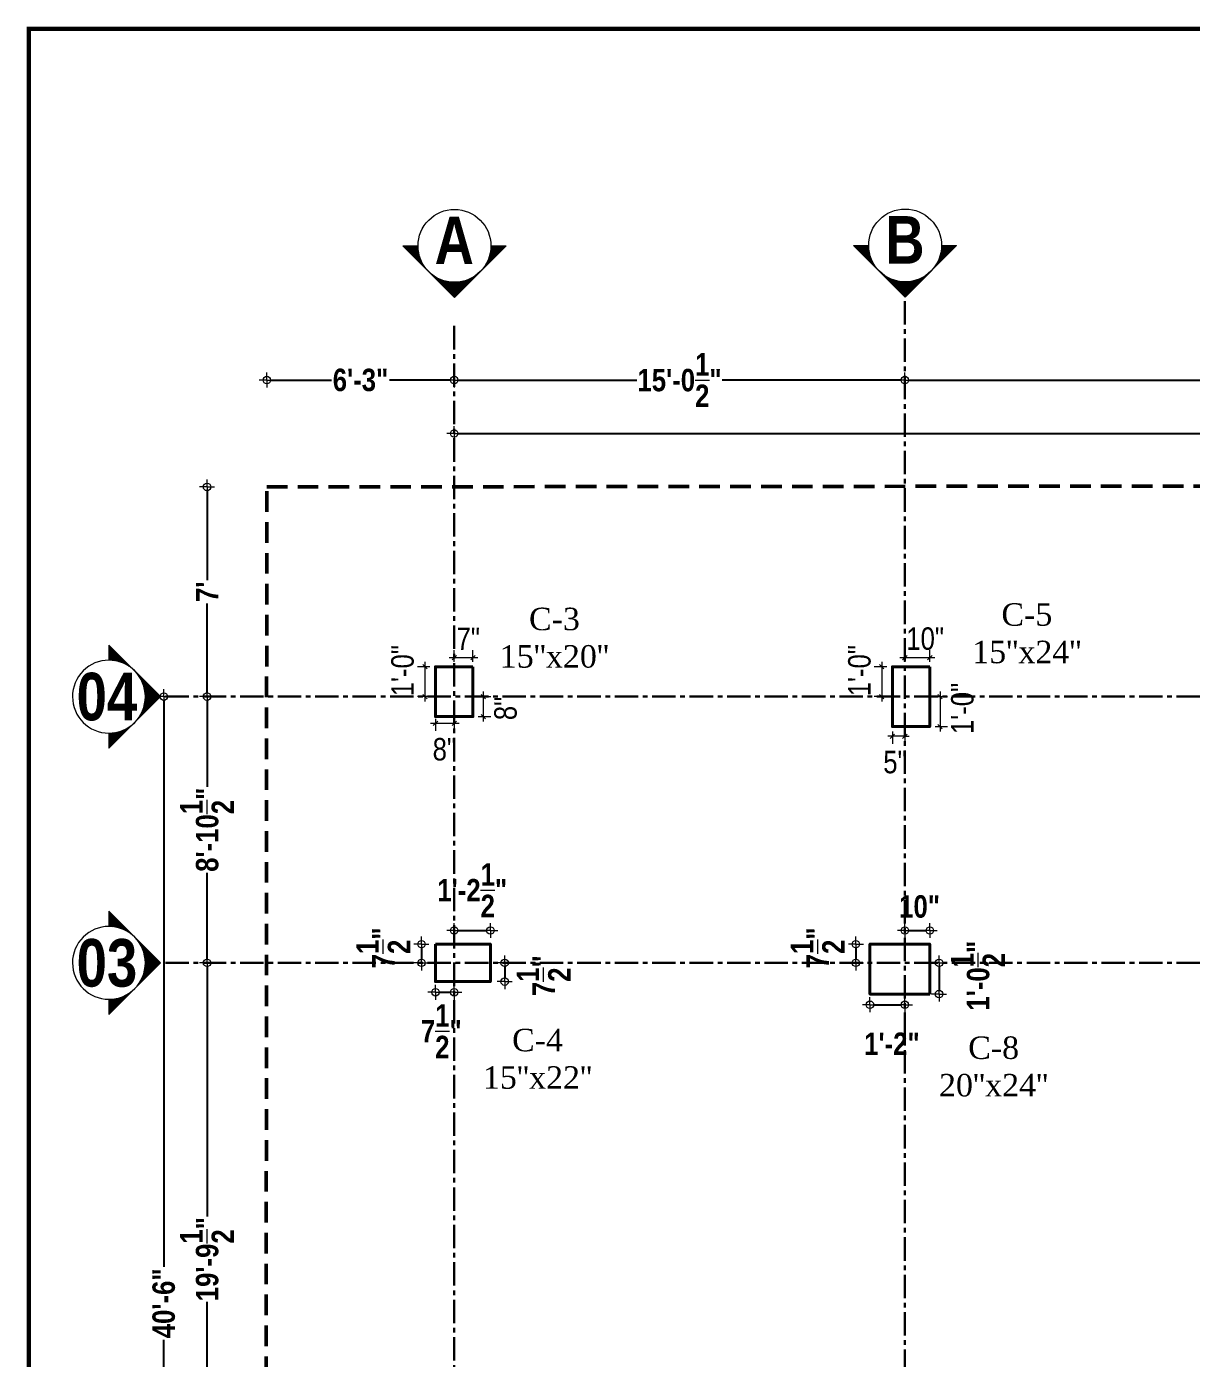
# Model space of a CAD drawing. Header units: inches. Extents: x 64086 to 138972, y -13497 to 16809.
# Drawn here: x 100601 to 101067, y -12948 to -12414 of the extents above; entities that cross this region are included whole.
import ezdxf

# ---------------------------------------------------------------- set-up
doc = ezdxf.new("R2010")
doc.units = ezdxf.units.IN
doc.header["$LTSCALE"] = 0.5
doc.header["$MEASUREMENT"] = 0
doc.header["$PDMODE"] = 2
for name, pattern in [('CENTER', [2, 1.25, -0.25, 0.25, -0.25]), ('CENTER2', [1.125, 0.75, -0.125, 0.125, -0.125]), ('DASHED', [0.75, 0.5, -0.25])]:
    doc.linetypes.add(name, pattern=pattern)
doc.layers.get('0').update_dxf_attribs({"lineweight": 13})
for name, color, linetype, lineweight in [('Boundary', 6, 'DASHED', 50), ('BOX', 253, 'Continuous', 15), ('C.L.', 17, 'CENTER', 13), ('Column', 1, 'Continuous', 40), ('DIM', 5, 'Continuous', 13), ('G_Dim', 63, 'Continuous', 5), ('Grid', 32, 'CENTER2', 5), ('TEXT-1', 7, 'Continuous', 13), ('TEXT-IN', 7, 'Continuous', 15), ('TXT', 7, 'Continuous', 0)]:
    doc.layers.add(name, color=color, linetype=linetype, lineweight=lineweight)
doc.styles.add('1', font='ARIALN.TTF')
doc.styles.get("Standard").update_dxf_attribs({"font": 'ARIALNB.TTF'})
doc.styles.add('WMF-Times New Roman1', font='times.ttf')
doc.dimstyles.new('Column Dim', dxfattribs={"dimtxt": 9, "dimasz": 1.5, "dimexe": 13.25, "dimexo": 11, "dimgap": 1, "dimtad": 0, "dimdec": 1, "dimzin": 0, "dimdsep": 46, "dimlunit": 4, "dimtxsty": 'Standard', "dimblk": 'DIM', "dimcen": 0, "dimse1": 1, "dimse2": 1, "dimclrd": 5, "dimclre": 5, "dimclrt": 7, "dimadec": 0, "dimazin": 0, "dimtfac": 1, "dimtdec": 1, "dimtofl": 0, "dimtmove": 2, "dimatfit": 3, "dimldrblk": 'DIM', "dimfxl": 1, "dimtolj": 1, "dimtzin": 0, "dimarcsym": 0})
doc.dimstyles.new('DIM-1-2', dxfattribs={"dimtxt": 8, "dimasz": 1.75, "dimexe": 3, "dimexo": 2, "dimgap": 3, "dimtad": 0, "dimdec": 0, "dimzin": 3, "dimdsep": 46, "dimlunit": 4, "dimtxsty": '1', "dimblk": 'OBLIQUE', "dimcen": 1, "dimdle": 2, "dimclrd": 256, "dimclre": 256, "dimclrt": 256, "dimadec": 0, "dimazin": 0, "dimtfac": 0.75, "dimtdec": 0, "dimtmove": 1, "dimatfit": 3, "dimldrblk": 'OBLIQUE', "dimfxl": 1, "dimtolj": 1, "dimtzin": 0, "dimlwd": -1, "dimlwe": -1, "dimarcsym": 0})

# ---------------------------------------------------------------- blocks, each defined once
blk = doc.blocks.new('DIM')
at = {"layer": 'DIM'}
for q in [(-2, 0), (0, 2), (0, -2), (2, 0)]:
    blk.add_line((0, 0), q, dxfattribs=at)
blk.add_circle((0, 0), 1, dxfattribs=at)
blk = doc.blocks.new('*D162')
at = {"layer": 'Defpoints', "color": 0, "ltscale": 15, "transparency": 16777216}
for p in [(100772.05, -12555.98), (100696.98, -12598.77), (100772.05, -12598.77)]:
    blk.add_point(p, dxfattribs=at)
at = {"layer": 'DIM', "color": 5, "lineweight": -2, "ltscale": 15, "transparency": 16777216}
for p, q in [((100698.48, -12555.98), (100722.87, -12555.98)), ((100770.55, -12555.98), (100746.16, -12555.98))]:
    blk.add_line(p, q, dxfattribs=at)
at = {"layer": 'DIM', "color": 5, "lineweight": -2, "ltscale": 15, "transparency": 16777216, "xscale": 1.5, "yscale": 1.5, "zscale": 1.5, "rotation": 180}
blk.add_blockref('DIM', (100696.98, -12555.98), dxfattribs=at)
at = {"layer": 'DIM', "color": 5, "lineweight": -2, "ltscale": 15, "transparency": 16777216, "xscale": 1.5, "yscale": 1.5, "zscale": 1.5}
blk.add_blockref('DIM', (100772.05, -12555.98), dxfattribs=at)
at = {"layer": 'DIM', "color": 7, "ltscale": 15, "transparency": 16777216, "insert": (100734.51, -12555.98), "char_height": 9, "attachment_point": 5}
blk.add_mtext('\\A1;6\'-3"', dxfattribs=at)
blk = doc.blocks.new('*D163')
at = {"layer": 'Defpoints', "color": 0, "ltscale": 15, "transparency": 16777216}
for p in [(100952.55, -12555.98), (100952.55, -12598.54), (100772.05, -12598.77)]:
    blk.add_point(p, dxfattribs=at)
at = {"layer": 'DIM', "color": 5, "lineweight": -2, "ltscale": 15, "transparency": 16777216}
for p, q in [((100773.55, -12555.98), (100845.24, -12555.98)), ((100951.05, -12555.98), (100879.35, -12555.98))]:
    blk.add_line(p, q, dxfattribs=at)
at = {"layer": 'DIM', "color": 5, "lineweight": -2, "ltscale": 15, "transparency": 16777216, "xscale": 1.5, "yscale": 1.5, "zscale": 1.5, "rotation": 180}
blk.add_blockref('DIM', (100772.05, -12555.98), dxfattribs=at)
at = {"layer": 'DIM', "color": 5, "lineweight": -2, "ltscale": 15, "transparency": 16777216, "xscale": 1.5, "yscale": 1.5, "zscale": 1.5}
blk.add_blockref('DIM', (100952.55, -12555.98), dxfattribs=at)
at = {"layer": 'DIM', "color": 7, "ltscale": 15, "transparency": 16777216, "insert": (100862.3, -12555.98), "char_height": 9, "attachment_point": 5}
blk.add_mtext('\\A1;15\'-0{\\H1.000000x;\\S1/2;}"', dxfattribs=at)
blk = doc.blocks.new('*D164')
at = {"layer": 'Defpoints', "color": 0, "ltscale": 15, "transparency": 16777216}
for p in [(101225.54, -12555.98), (100952.55, -12598.54), (101225.54, -12598.54)]:
    blk.add_point(p, dxfattribs=at)
at = {"layer": 'DIM', "color": 5, "lineweight": -2, "ltscale": 15, "transparency": 16777216}
for p, q in [((100954.05, -12555.98), (101074.44, -12555.98)), ((101224.04, -12555.98), (101103.64, -12555.98))]:
    blk.add_line(p, q, dxfattribs=at)
at = {"layer": 'DIM', "color": 5, "lineweight": -2, "ltscale": 15, "transparency": 16777216, "xscale": 1.5, "yscale": 1.5, "zscale": 1.5, "rotation": 180}
blk.add_blockref('DIM', (100952.55, -12555.98), dxfattribs=at)
at = {"layer": 'DIM', "color": 5, "lineweight": -2, "ltscale": 15, "transparency": 16777216, "xscale": 1.5, "yscale": 1.5, "zscale": 1.5}
blk.add_blockref('DIM', (101225.54, -12555.98), dxfattribs=at)
at = {"layer": 'DIM', "color": 7, "ltscale": 15, "transparency": 16777216, "insert": (101089.04, -12555.98), "char_height": 9, "attachment_point": 5}
blk.add_mtext('\\A1;22\'-9"', dxfattribs=at)
blk = doc.blocks.new('*D174')
at = {"layer": 'Defpoints', "color": 0, "ltscale": 15, "transparency": 16777216}
for p in [(100673.07, -12789.41), (100764.55, -12789.41), (100764.55, -13026.77)]:
    blk.add_point(p, dxfattribs=at)
at = {"layer": 'DIM', "color": 5, "lineweight": -2, "ltscale": 15, "transparency": 16777216}
for p, q in [((100673.07, -12790.91), (100673.07, -12891.04)), ((100673.07, -13025.27), (100673.07, -12925.14))]:
    blk.add_line(p, q, dxfattribs=at)
at = {"layer": 'DIM', "color": 5, "lineweight": -2, "ltscale": 15, "transparency": 16777216, "xscale": 1.5, "yscale": 1.5, "zscale": 1.5}
for p, rotation in [((100673.07, -12789.41), 90), ((100673.07, -13026.77), 270)]:
    blk.add_blockref('DIM', p, dxfattribs=dict(at, rotation=rotation))
at = {"layer": 'DIM', "color": 7, "ltscale": 15, "transparency": 16777216, "insert": (100673.07, -12908.09), "char_height": 9, "attachment_point": 5, "rotation": 90}
blk.add_mtext('\\A1;19\'-9{\\H1.000000x;\\S1/2;}"', dxfattribs=at)
blk = doc.blocks.new('*D175')
at = {"layer": 'Defpoints', "color": 0, "ltscale": 15, "transparency": 16777216}
for p in [(100673.07, -12682.77), (100764.55, -12682.77), (100764.55, -12789.41)]:
    blk.add_point(p, dxfattribs=at)
at = {"layer": 'DIM', "color": 5, "lineweight": -2, "ltscale": 15, "transparency": 16777216}
for p, q in [((100673.07, -12684.27), (100673.07, -12718.84)), ((100673.07, -12787.91), (100673.07, -12753.34))]:
    blk.add_line(p, q, dxfattribs=at)
at = {"layer": 'DIM', "color": 5, "lineweight": -2, "ltscale": 15, "transparency": 16777216, "xscale": 1.5, "yscale": 1.5, "zscale": 1.5}
for p, rotation in [((100673.07, -12682.77), 90), ((100673.07, -12789.41), 270)]:
    blk.add_blockref('DIM', p, dxfattribs=dict(at, rotation=rotation))
at = {"layer": 'DIM', "color": 7, "ltscale": 15, "transparency": 16777216, "insert": (100673.07, -12736.09), "char_height": 9, "attachment_point": 5, "rotation": 90}
blk.add_mtext('\\A1;8\'-10{\\H1.000000x;\\S1/2;}"', dxfattribs=at)
blk = doc.blocks.new('*D176')
at = {"layer": 'Defpoints', "color": 0, "ltscale": 15, "transparency": 16777216}
for p in [(100673.07, -12598.77), (100696.98, -12598.77), (100764.55, -12682.77)]:
    blk.add_point(p, dxfattribs=at)
at = {"layer": 'DIM', "color": 5, "lineweight": -2, "ltscale": 15, "transparency": 16777216}
for p, q in [((100673.07, -12600.27), (100673.07, -12636.12)), ((100673.07, -12681.27), (100673.07, -12645.42))]:
    blk.add_line(p, q, dxfattribs=at)
at = {"layer": 'DIM', "color": 5, "lineweight": -2, "ltscale": 15, "transparency": 16777216, "xscale": 1.5, "yscale": 1.5, "zscale": 1.5}
for p, rotation in [((100673.07, -12598.77), 90), ((100673.07, -12682.77), 270)]:
    blk.add_blockref('DIM', p, dxfattribs=dict(at, rotation=rotation))
at = {"layer": 'DIM', "color": 7, "ltscale": 15, "transparency": 16777216, "insert": (100673.07, -12640.77), "char_height": 9, "attachment_point": 5, "rotation": 90}
blk.add_mtext("\\A1;7'", dxfattribs=at)
blk = doc.blocks.new('*D197')
at = {"layer": 'Defpoints', "color": 0, "ltscale": 15, "transparency": 16777216}
for p in [(100764.55, -12682.77), (100655.73, -13168.77), (100764.55, -13168.77)]:
    blk.add_point(p, dxfattribs=at)
at = {"layer": 'DIM', "color": 5, "lineweight": -2, "ltscale": 15, "transparency": 16777216}
for p, q in [((100655.73, -12684.27), (100655.73, -12911.14)), ((100655.73, -13167.27), (100655.73, -12940.41))]:
    blk.add_line(p, q, dxfattribs=at)
at = {"layer": 'DIM', "color": 5, "lineweight": -2, "ltscale": 15, "transparency": 16777216, "xscale": 1.5, "yscale": 1.5, "zscale": 1.5}
for p, rotation in [((100655.73, -12682.77), 90), ((100655.73, -13168.77), 270)]:
    blk.add_blockref('DIM', p, dxfattribs=dict(at, rotation=rotation))
at = {"layer": 'DIM', "color": 7, "ltscale": 15, "transparency": 16777216, "insert": (100655.73, -12925.77), "char_height": 9, "attachment_point": 5, "rotation": 90}
blk.add_mtext('\\A1;40\'-6"', dxfattribs=at)
blk = doc.blocks.new('*D198')
at = {"layer": 'Defpoints', "color": 0, "ltscale": 15, "transparency": 16777216}
for p in [(101780.05, -12577.39), (100772.05, -12598.77), (101780.05, -12619.15)]:
    blk.add_point(p, dxfattribs=at)
at = {"layer": 'DIM', "color": 5, "lineweight": -2, "ltscale": 15, "transparency": 16777216}
for p, q in [((100773.55, -12577.39), (101268.52, -12577.39)), ((101778.55, -12577.39), (101283.57, -12577.39))]:
    blk.add_line(p, q, dxfattribs=at)
at = {"layer": 'DIM', "color": 5, "lineweight": -2, "ltscale": 15, "transparency": 16777216, "xscale": 1.5, "yscale": 1.5, "zscale": 1.5, "rotation": 180}
blk.add_blockref('DIM', (100772.05, -12577.39), dxfattribs=at)
at = {"layer": 'DIM', "color": 5, "lineweight": -2, "ltscale": 15, "transparency": 16777216, "xscale": 1.5, "yscale": 1.5, "zscale": 1.5}
blk.add_blockref('DIM', (101780.05, -12577.39), dxfattribs=at)
at = {"layer": 'DIM', "color": 7, "ltscale": 15, "transparency": 16777216, "insert": (101276.05, -12577.39), "char_height": 9, "attachment_point": 5}
blk.add_mtext("\\A1;84'", dxfattribs=at)
blk = doc.blocks.new('_Oblique')
at = {"color": 0, "linetype": 'ByBlock', "lineweight": -2}
blk.add_line((-0.5, -0.5), (0.5, 0.5), dxfattribs=at)
blk = doc.blocks.new('*D201')
at = {"layer": 'Defpoints', "color": 0, "ltscale": 5, "transparency": 16777216}
for p in [(100779.55, -12667.12), (100772.05, -12670.77), (100779.55, -12670.77)]:
    blk.add_point(p, dxfattribs=at)
at = {"layer": 'TEXT-1', "ltscale": 5, "transparency": 16777216}
for p, q in [((100770.05, -12667.12), (100781.55, -12667.12)), ((100772.05, -12668.77), (100772.05, -12664.12)), ((100779.55, -12668.77), (100779.55, -12664.12))]:
    blk.add_line(p, q, dxfattribs=at)
at = {"layer": 'TEXT-1', "ltscale": 5, "transparency": 16777216, "xscale": 1.75, "yscale": 1.75, "zscale": 1.75, "rotation": 180}
blk.add_blockref('_Oblique', (100772.05, -12667.12), dxfattribs=at)
at = {"layer": 'TEXT-1', "ltscale": 5, "transparency": 16777216, "xscale": 1.75, "yscale": 1.75, "zscale": 1.75}
blk.add_blockref('_Oblique', (100779.55, -12667.12), dxfattribs=at)
at = {"layer": 'TEXT-1', "ltscale": 5, "transparency": 16777216, "insert": (100777.68, -12659.6), "char_height": 9, "attachment_point": 5, "style": '1'}
blk.add_mtext('\\A1;7"', dxfattribs=at)
blk = doc.blocks.new('*D202')
at = {"layer": 'Defpoints', "color": 0, "ltscale": 5, "transparency": 16777216}
for p in [(100764.55, -12670.77), (100760.3, -12682.77), (100764.55, -12682.77)]:
    blk.add_point(p, dxfattribs=at)
at = {"layer": 'TEXT-1', "ltscale": 5, "transparency": 16777216}
for p, q in [((100762.3, -12670.77), (100757.3, -12670.77)), ((100760.3, -12668.77), (100760.3, -12684.77)), ((100762.3, -12682.77), (100757.3, -12682.77))]:
    blk.add_line(p, q, dxfattribs=at)
at = {"layer": 'TEXT-1', "ltscale": 5, "transparency": 16777216, "xscale": 1.75, "yscale": 1.75, "zscale": 1.75}
for p, rotation in [((100760.3, -12670.77), 90), ((100760.3, -12682.77), 270)]:
    blk.add_blockref('_Oblique', p, dxfattribs=dict(at, rotation=rotation))
at = {"layer": 'TEXT-1', "ltscale": 5, "transparency": 16777216, "insert": (100751.39, -12672.37), "char_height": 9, "attachment_point": 5, "rotation": 90, "style": '1'}
blk.add_mtext('\\A1;1\'-0"', dxfattribs=at)
blk = doc.blocks.new('*D203')
at = {"layer": 'Defpoints', "color": 0, "ltscale": 5, "transparency": 16777216}
for p in [(100779.55, -12682.77), (100779.55, -12690.77), (100783.67, -12690.77)]:
    blk.add_point(p, dxfattribs=at)
at = {"layer": 'TEXT-1', "ltscale": 5, "transparency": 16777216}
for p, q in [((100781.67, -12682.77), (100786.67, -12682.77)), ((100783.67, -12680.77), (100783.67, -12692.77)), ((100781.67, -12690.77), (100786.67, -12690.77))]:
    blk.add_line(p, q, dxfattribs=at)
at = {"layer": 'TEXT-1', "ltscale": 5, "transparency": 16777216, "xscale": 1.75, "yscale": 1.75, "zscale": 1.75}
for p, rotation in [((100783.67, -12682.77), 90), ((100783.67, -12690.77), 270)]:
    blk.add_blockref('_Oblique', p, dxfattribs=dict(at, rotation=rotation))
at = {"layer": 'TEXT-1', "ltscale": 5, "transparency": 16777216, "insert": (100792.63, -12687.51), "char_height": 9, "attachment_point": 5, "rotation": 90, "style": '1'}
blk.add_mtext('\\A1;8"', dxfattribs=at)
blk = doc.blocks.new('*D204')
at = {"layer": 'Defpoints', "color": 0, "ltscale": 5, "transparency": 16777216}
for p in [(100764.55, -12689.64), (100764.55, -12693.5), (100772.05, -12689.64)]:
    blk.add_point(p, dxfattribs=at)
at = {"layer": 'TEXT-1', "ltscale": 5, "transparency": 16777216}
for p, q in [((100774.05, -12693.5), (100762.55, -12693.5)), ((100764.55, -12691.64), (100764.55, -12696.5)), ((100772.05, -12691.64), (100772.05, -12696.5))]:
    blk.add_line(p, q, dxfattribs=at)
at = {"layer": 'TEXT-1', "ltscale": 5, "transparency": 16777216, "xscale": 1.75, "yscale": 1.75, "zscale": 1.75, "rotation": 180}
blk.add_blockref('_Oblique', (100764.55, -12693.5), dxfattribs=at)
at = {"layer": 'TEXT-1', "ltscale": 5, "transparency": 16777216, "xscale": 1.75, "yscale": 1.75, "zscale": 1.75}
blk.add_blockref('_Oblique', (100772.05, -12693.5), dxfattribs=at)
at = {"layer": 'TEXT-1', "ltscale": 5, "transparency": 16777216, "insert": (100768.1, -12703.9), "char_height": 9, "attachment_point": 5, "style": '1'}
blk.add_mtext('\\A1;8"', dxfattribs=at)
blk = doc.blocks.new('*D205')
at = {"layer": 'Defpoints', "color": 0, "ltscale": 5, "transparency": 16777216}
for p in [(100962.55, -12667.12), (100952.55, -12670.77), (100962.55, -12670.77)]:
    blk.add_point(p, dxfattribs=at)
at = {"layer": 'TEXT-1', "ltscale": 5, "transparency": 16777216}
for p, q in [((100950.55, -12667.12), (100964.55, -12667.12)), ((100952.55, -12668.77), (100952.55, -12664.12)), ((100962.55, -12668.77), (100962.55, -12664.12))]:
    blk.add_line(p, q, dxfattribs=at)
at = {"layer": 'TEXT-1', "ltscale": 5, "transparency": 16777216, "xscale": 1.75, "yscale": 1.75, "zscale": 1.75, "rotation": 180}
blk.add_blockref('_Oblique', (100952.55, -12667.12), dxfattribs=at)
at = {"layer": 'TEXT-1', "ltscale": 5, "transparency": 16777216, "xscale": 1.75, "yscale": 1.75, "zscale": 1.75}
blk.add_blockref('_Oblique', (100962.55, -12667.12), dxfattribs=at)
at = {"layer": 'TEXT-1', "ltscale": 5, "transparency": 16777216, "insert": (100960.68, -12659.6), "char_height": 9, "attachment_point": 5, "style": '1'}
blk.add_mtext('\\A1;10"', dxfattribs=at)
blk = doc.blocks.new('*D206')
at = {"layer": 'Defpoints', "color": 0, "ltscale": 5, "transparency": 16777216}
for p in [(100947.55, -12670.77), (100943.3, -12682.77), (100947.55, -12682.77)]:
    blk.add_point(p, dxfattribs=at)
at = {"layer": 'TEXT-1', "ltscale": 5, "transparency": 16777216}
for p, q in [((100945.3, -12670.77), (100940.3, -12670.77)), ((100943.3, -12668.77), (100943.3, -12684.77)), ((100945.3, -12682.77), (100940.3, -12682.77))]:
    blk.add_line(p, q, dxfattribs=at)
at = {"layer": 'TEXT-1', "ltscale": 5, "transparency": 16777216, "xscale": 1.75, "yscale": 1.75, "zscale": 1.75}
for p, rotation in [((100943.3, -12670.77), 90), ((100943.3, -12682.77), 270)]:
    blk.add_blockref('_Oblique', p, dxfattribs=dict(at, rotation=rotation))
at = {"layer": 'TEXT-1', "ltscale": 5, "transparency": 16777216, "insert": (100934.39, -12672.37), "char_height": 9, "attachment_point": 5, "rotation": 90, "style": '1'}
blk.add_mtext('\\A1;1\'-0"', dxfattribs=at)
blk = doc.blocks.new('*D207')
at = {"layer": 'Defpoints', "color": 0, "ltscale": 5, "transparency": 16777216}
for p in [(100962.55, -12682.77), (100962.55, -12694.77), (100966.67, -12694.77)]:
    blk.add_point(p, dxfattribs=at)
at = {"layer": 'TEXT-1', "ltscale": 5, "transparency": 16777216}
for p, q in [((100964.67, -12682.77), (100969.67, -12682.77)), ((100966.67, -12680.77), (100966.67, -12696.77)), ((100964.67, -12694.77), (100969.67, -12694.77))]:
    blk.add_line(p, q, dxfattribs=at)
at = {"layer": 'TEXT-1', "ltscale": 5, "transparency": 16777216, "xscale": 1.75, "yscale": 1.75, "zscale": 1.75}
for p, rotation in [((100966.67, -12682.77), 90), ((100966.67, -12694.77), 270)]:
    blk.add_blockref('_Oblique', p, dxfattribs=dict(at, rotation=rotation))
at = {"layer": 'TEXT-1', "ltscale": 5, "transparency": 16777216, "insert": (100975.63, -12687.51), "char_height": 9, "attachment_point": 5, "rotation": 90, "style": '1'}
blk.add_mtext('\\A1;1\'-0"', dxfattribs=at)
blk = doc.blocks.new('*D208')
at = {"layer": 'Defpoints', "color": 0, "ltscale": 5, "transparency": 16777216}
for p in [(100947.55, -12694.77), (100947.55, -12698.64), (100952.55, -12694.77)]:
    blk.add_point(p, dxfattribs=at)
at = {"layer": 'TEXT-1', "ltscale": 5, "transparency": 16777216}
for p, q in [((100947.55, -12698.64), (100945.8, -12698.64)), ((100947.55, -12696.77), (100947.55, -12701.64)), ((100952.55, -12698.64), (100947.55, -12698.64)), ((100952.55, -12696.77), (100952.55, -12701.64)), ((100952.55, -12698.64), (100954.3, -12698.64))]:
    blk.add_line(p, q, dxfattribs=at)
at = {"layer": 'TEXT-1', "ltscale": 5, "transparency": 16777216, "xscale": 1.75, "yscale": 1.75, "zscale": 1.75}
blk.add_blockref('_Oblique', (100947.55, -12698.64), dxfattribs=at)
at = {"layer": 'TEXT-1', "ltscale": 5, "transparency": 16777216, "xscale": 1.75, "yscale": 1.75, "zscale": 1.75, "rotation": 180}
blk.add_blockref('_Oblique', (100952.55, -12698.64), dxfattribs=at)
at = {"layer": 'TEXT-1', "ltscale": 5, "transparency": 16777216, "insert": (100948.6, -12709.04), "char_height": 9, "attachment_point": 5, "style": '1'}
blk.add_mtext('\\A1;5"', dxfattribs=at)
blk = doc.blocks.new('*D249')
at = {"layer": 'Defpoints', "color": 0, "ltscale": 15, "transparency": 16777216}
for p in [(100786.55, -12776.44), (100772.05, -12781.91), (100786.55, -12781.91)]:
    blk.add_point(p, dxfattribs=at)
at = {"layer": 'TEXT-IN', "color": 5, "lineweight": -2, "ltscale": 15, "transparency": 16777216}
blk.add_line((100773.55, -12776.44), (100785.05, -12776.44), dxfattribs=at)
at = {"layer": 'TEXT-IN', "color": 5, "lineweight": -2, "ltscale": 15, "transparency": 16777216, "xscale": 1.5, "yscale": 1.5, "zscale": 1.5, "rotation": 180}
blk.add_blockref('DIM', (100772.05, -12776.44), dxfattribs=at)
at = {"layer": 'TEXT-IN', "color": 5, "lineweight": -2, "ltscale": 15, "transparency": 16777216, "xscale": 1.5, "yscale": 1.5, "zscale": 1.5}
blk.add_blockref('DIM', (100786.55, -12776.44), dxfattribs=at)
at = {"layer": 'TEXT-IN', "color": 7, "ltscale": 15, "transparency": 16777216, "insert": (100779.26, -12760.31), "char_height": 9, "attachment_point": 5}
blk.add_mtext('\\A1;1\'-2{\\H1.000000x;\\S1/2;}"', dxfattribs=at)
blk = doc.blocks.new('*D250')
at = {"layer": 'Defpoints', "color": 0, "ltscale": 15, "transparency": 16777216}
for p in [(100764.55, -12796.91), (100772.05, -12796.91), (100772.05, -12801.18)]:
    blk.add_point(p, dxfattribs=at)
at = {"layer": 'TEXT-IN', "color": 5, "lineweight": -2, "ltscale": 15, "transparency": 16777216}
blk.add_line((100766.05, -12801.18), (100770.55, -12801.18), dxfattribs=at)
at = {"layer": 'TEXT-IN', "color": 5, "lineweight": -2, "ltscale": 15, "transparency": 16777216, "xscale": 1.5, "yscale": 1.5, "zscale": 1.5, "rotation": 180}
blk.add_blockref('DIM', (100764.55, -12801.18), dxfattribs=at)
at = {"layer": 'TEXT-IN', "color": 5, "lineweight": -2, "ltscale": 15, "transparency": 16777216, "xscale": 1.5, "yscale": 1.5, "zscale": 1.5}
blk.add_blockref('DIM', (100772.05, -12801.18), dxfattribs=at)
at = {"layer": 'TEXT-IN', "color": 7, "ltscale": 15, "transparency": 16777216, "insert": (100766.88, -12816.8), "char_height": 9, "attachment_point": 5}
blk.add_mtext('\\A1;7{\\H1.000000x;\\S1/2;}"', dxfattribs=at)
blk = doc.blocks.new('*D251')
at = {"layer": 'Defpoints', "color": 0, "ltscale": 15, "transparency": 16777216}
for p in [(100786.55, -12789.41), (100786.55, -12796.91), (100792.26, -12796.91)]:
    blk.add_point(p, dxfattribs=at)
at = {"layer": 'TEXT-IN', "color": 5, "lineweight": -2, "ltscale": 15, "transparency": 16777216}
blk.add_line((100792.26, -12790.91), (100792.26, -12795.41), dxfattribs=at)
at = {"layer": 'TEXT-IN', "color": 5, "lineweight": -2, "ltscale": 15, "transparency": 16777216, "xscale": 1.5, "yscale": 1.5, "zscale": 1.5}
for p, rotation in [((100792.26, -12789.41), 90), ((100792.26, -12796.91), 270)]:
    blk.add_blockref('DIM', p, dxfattribs=dict(at, rotation=rotation))
at = {"layer": 'TEXT-IN', "color": 7, "ltscale": 15, "transparency": 16777216, "insert": (100807.87, -12794.54), "char_height": 9, "attachment_point": 5, "rotation": 90}
blk.add_mtext('\\A1;7{\\H1.000000x;\\S1/2;}"', dxfattribs=at)
blk = doc.blocks.new('*D252')
at = {"layer": 'Defpoints', "color": 0, "ltscale": 15, "transparency": 16777216}
for p in [(100764.55, -12781.91), (100758.93, -12789.41), (100764.55, -12789.41)]:
    blk.add_point(p, dxfattribs=at)
at = {"layer": 'TEXT-IN', "color": 5, "lineweight": -2, "ltscale": 15, "transparency": 16777216}
blk.add_line((100758.93, -12783.41), (100758.93, -12787.91), dxfattribs=at)
at = {"layer": 'TEXT-IN', "color": 5, "lineweight": -2, "ltscale": 15, "transparency": 16777216, "xscale": 1.5, "yscale": 1.5, "zscale": 1.5}
for p, rotation in [((100758.93, -12781.91), 90), ((100758.93, -12789.41), 270)]:
    blk.add_blockref('DIM', p, dxfattribs=dict(at, rotation=rotation))
at = {"layer": 'TEXT-IN', "color": 7, "ltscale": 15, "transparency": 16777216, "insert": (100743.64, -12783.4), "char_height": 9, "attachment_point": 5, "rotation": 90}
blk.add_mtext('\\A1;7{\\H1.000000x;\\S1/2;}"', dxfattribs=at)
blk = doc.blocks.new('*D253')
at = {"layer": 'Defpoints', "color": 0, "ltscale": 15, "transparency": 16777216}
for p in [(100962.55, -12776.44), (100952.55, -12781.91), (100962.55, -12781.91)]:
    blk.add_point(p, dxfattribs=at)
at = {"layer": 'TEXT-IN', "color": 5, "lineweight": -2, "ltscale": 15, "transparency": 16777216}
blk.add_line((100954.05, -12776.44), (100961.05, -12776.44), dxfattribs=at)
at = {"layer": 'TEXT-IN', "color": 5, "lineweight": -2, "ltscale": 15, "transparency": 16777216, "xscale": 1.5, "yscale": 1.5, "zscale": 1.5, "rotation": 180}
blk.add_blockref('DIM', (100952.55, -12776.44), dxfattribs=at)
at = {"layer": 'TEXT-IN', "color": 5, "lineweight": -2, "ltscale": 15, "transparency": 16777216, "xscale": 1.5, "yscale": 1.5, "zscale": 1.5}
blk.add_blockref('DIM', (100962.55, -12776.44), dxfattribs=at)
at = {"layer": 'TEXT-IN', "color": 7, "ltscale": 15, "transparency": 16777216, "insert": (100958.45, -12766.88), "char_height": 9, "attachment_point": 5}
blk.add_mtext('\\A1;10"', dxfattribs=at)
blk = doc.blocks.new('*D254')
at = {"layer": 'Defpoints', "color": 0, "ltscale": 15, "transparency": 16777216}
for p in [(100938.55, -12801.91), (100952.55, -12801.91), (100952.55, -12806.18)]:
    blk.add_point(p, dxfattribs=at)
at = {"layer": 'TEXT-IN', "color": 5, "lineweight": -2, "ltscale": 15, "transparency": 16777216}
blk.add_line((100940.05, -12806.18), (100951.05, -12806.18), dxfattribs=at)
at = {"layer": 'TEXT-IN', "color": 5, "lineweight": -2, "ltscale": 15, "transparency": 16777216, "xscale": 1.5, "yscale": 1.5, "zscale": 1.5, "rotation": 180}
blk.add_blockref('DIM', (100938.55, -12806.18), dxfattribs=at)
at = {"layer": 'TEXT-IN', "color": 5, "lineweight": -2, "ltscale": 15, "transparency": 16777216, "xscale": 1.5, "yscale": 1.5, "zscale": 1.5}
blk.add_blockref('DIM', (100952.55, -12806.18), dxfattribs=at)
at = {"layer": 'TEXT-IN', "color": 7, "ltscale": 15, "transparency": 16777216, "insert": (100947.38, -12821.8), "char_height": 9, "attachment_point": 5}
blk.add_mtext('\\A1;1\'-2"', dxfattribs=at)
blk = doc.blocks.new('*D255')
at = {"layer": 'Defpoints', "color": 0, "ltscale": 15, "transparency": 16777216}
for p in [(100960.55, -12789.41), (100962.55, -12801.91), (100966.26, -12801.91)]:
    blk.add_point(p, dxfattribs=at)
at = {"layer": 'TEXT-IN', "color": 5, "lineweight": -2, "ltscale": 15, "transparency": 16777216}
blk.add_line((100966.26, -12790.91), (100966.26, -12800.41), dxfattribs=at)
at = {"layer": 'TEXT-IN', "color": 5, "lineweight": -2, "ltscale": 15, "transparency": 16777216, "xscale": 1.5, "yscale": 1.5, "zscale": 1.5}
for p, rotation in [((100966.26, -12789.41), 90), ((100966.26, -12801.91), 270)]:
    blk.add_blockref('DIM', p, dxfattribs=dict(at, rotation=rotation))
at = {"layer": 'TEXT-IN', "color": 7, "ltscale": 15, "transparency": 16777216, "insert": (100981.87, -12794.54), "char_height": 9, "attachment_point": 5, "rotation": 90}
blk.add_mtext('\\A1;1\'-0{\\H1.000000x;\\S1/2;}"', dxfattribs=at)
blk = doc.blocks.new('*D256')
at = {"layer": 'Defpoints', "color": 0, "ltscale": 15, "transparency": 16777216}
for p in [(100938.55, -12781.91), (100932.93, -12789.41), (100938.55, -12789.41)]:
    blk.add_point(p, dxfattribs=at)
at = {"layer": 'TEXT-IN', "color": 5, "lineweight": -2, "ltscale": 15, "transparency": 16777216}
blk.add_line((100932.93, -12783.41), (100932.93, -12787.91), dxfattribs=at)
at = {"layer": 'TEXT-IN', "color": 5, "lineweight": -2, "ltscale": 15, "transparency": 16777216, "xscale": 1.5, "yscale": 1.5, "zscale": 1.5}
for p, rotation in [((100932.93, -12781.91), 90), ((100932.93, -12789.41), 270)]:
    blk.add_blockref('DIM', p, dxfattribs=dict(at, rotation=rotation))
at = {"layer": 'TEXT-IN', "color": 7, "ltscale": 15, "transparency": 16777216, "insert": (100917.64, -12783.4), "char_height": 9, "attachment_point": 5, "rotation": 90}
blk.add_mtext('\\A1;7{\\H1.000000x;\\S1/2;}"', dxfattribs=at)

msp = doc.modelspace()

# ---------------------------------------------------------------- hatches: boundary and pattern name
at = {"layer": 'Grid', "linetype": 'ByBlock'}
h = msp.add_hatch(dxfattribs=at)
h.set_pattern_fill('ANSI31', color=256, scale=1.20642, angle=360, style=0)
h.set_pattern_definition([(315, (89338.06729, -20271.55834), (-0.1066335106, -0.1066335106), [])])
h.paths.add_polyline_path([(100751.51, -12502.23), (100757.56, -12502.23, 0.197159), (100761.76, -12512.48)])
h.paths.add_polyline_path([(100782.41, -12512.62), (100772.15, -12522.87), (100761.9, -12512.62, 0.410265)])
h.paths.add_polyline_path([(100786.75, -12502.23), (100792.8, -12502.23), (100782.55, -12512.48, 0.197159)])
h = msp.add_hatch(dxfattribs=at)
h.set_pattern_fill('ANSI31', color=256, scale=1.20642, angle=360, style=0)
h.set_pattern_definition([(315, (89518.56729, -20271.3959), (-0.1066335106, -0.1066335106), [])])
h.paths.add_polyline_path([(100932.01, -12502.07), (100938.06, -12502.07, 0.197159), (100942.26, -12512.32)])
h.paths.add_polyline_path([(100962.91, -12512.46), (100952.65, -12522.71), (100942.4, -12512.46, 0.410265)])
h.paths.add_polyline_path([(100967.25, -12502.07), (100973.3, -12502.07), (100963.05, -12512.32, 0.197159)])
h = msp.add_hatch(dxfattribs=at)
h.set_pattern_fill('ANSI31', color=256, scale=1.20642, angle=270, style=0)
h.set_pattern_definition([(315, (108403.07315, -1248.68834), (0.1066335106, 0.1066335106), [])])
h.paths.add_polyline_path([(100633.74, -12662.13), (100633.74, -12668.18, -0.197159), (100644, -12672.38)])
h.paths.add_polyline_path([(100644.14, -12693.03), (100654.39, -12682.78), (100644.14, -12672.52, -0.410265)])
h.paths.add_polyline_path([(100633.74, -12697.37), (100633.74, -12703.42), (100644, -12693.17, -0.197159)])
h = msp.add_hatch(dxfattribs=at)
h.set_pattern_fill('ANSI31', color=256, scale=1.20642, angle=270, style=0)
h.set_pattern_definition([(315, (108403.07315, -1355.31907), (0.1066335106, 0.1066335106), [])])
h.paths.add_polyline_path([(100633.74, -12768.76), (100633.74, -12774.81, -0.197159), (100644, -12779.02)])
h.paths.add_polyline_path([(100644.14, -12799.66), (100654.39, -12789.41), (100644.14, -12779.15, -0.410265)])
h.paths.add_polyline_path([(100633.74, -12804), (100633.74, -12810.05), (100644, -12799.8, -0.197159)])

# ---------------------------------------------------------------- linework, layer by layer
at = {"layer": 'Boundary', "ltscale": 33}
msp.add_lwpolyline([(101896.98, -12597.69), (102040.57, -13202.68), (100696.57, -13202.77), (100696.98, -12598.77), (101896.98, -12597.69)], dxfattribs=at)
msp.add_lwpolyline([(101896.98, -12597.69), (102040.57, -13202.68), (100696.57, -13202.77), (100696.98, -12598.77), (101896.98, -12597.69)], dxfattribs=at)
at = {"layer": 'BOX', "const_width": 1.78}
msp.add_lwpolyline([(102107.73, -12415.31), (100601.68, -12415.31), (100601.68, -13480.31), (102107.73, -13480.31)], close=True, dxfattribs=at)
at = {"layer": 'C.L.', "lineweight": 30, "ltscale": 15}
for p, q in [((100952.55, -13253.69), (100952.55, -12522.71)), ((100772.05, -13263.69), (100772.05, -12532.87)), ((102105.72, -12682.77), (100654.39, -12682.77)), ((102105.72, -12789.41), (100654.39, -12789.41))]:
    msp.add_line(p, q, dxfattribs=at)
at = {"layer": 'Column'}
for points in [[(100779.55, -12670.77), (100764.55, -12670.77), (100764.55, -12690.77), (100779.55, -12690.77)], [(100962.55, -12670.77), (100947.55, -12670.77), (100947.55, -12694.77), (100962.55, -12694.77)], [(100962.55, -12670.77), (100947.55, -12670.77), (100947.55, -12694.77), (100962.55, -12694.77)], [(100764.55, -12781.91), (100764.55, -12796.91), (100786.55, -12796.91), (100786.55, -12781.91)], [(100764.55, -12781.91), (100764.55, -12796.91), (100786.55, -12796.91), (100786.55, -12781.91)], [(100962.55, -12801.91), (100962.55, -12781.91), (100938.55, -12781.91), (100938.55, -12801.91)], [(100962.55, -12801.91), (100962.55, -12781.91), (100938.55, -12781.91), (100938.55, -12801.91)]]:
    msp.add_lwpolyline(points, close=True, dxfattribs=at)
at = {"layer": 'Grid', "linetype": 'ByBlock'}
for points in [[(100786.75, -12502.22), (100792.8, -12502.22), (100772.15, -12522.87), (100751.51, -12502.23), (100757.56, -12502.23, -0.414214), (100772.15, -12487.63, -0.414052), (100786.75, -12502.22, -0.414169), (100772.15, -12516.83, -0.414214), (100757.56, -12502.23, 1)], [(100967.25, -12502.06), (100973.3, -12502.06), (100952.65, -12522.71), (100932.01, -12502.07), (100938.06, -12502.07, -0.414214), (100952.65, -12487.47, -0.414052), (100967.25, -12502.06, -0.414169), (100952.65, -12516.66, -0.414214), (100938.06, -12502.07, 1)], [(100633.74, -12697.37), (100633.74, -12703.43), (100654.39, -12682.77), (100633.74, -12662.13), (100633.74, -12668.18, 0.414214), (100619.15, -12682.78, 0.414052), (100633.74, -12697.37, 0.414169), (100648.34, -12682.78, 0.414214), (100633.74, -12668.18, -1)], [(100633.74, -12804), (100633.74, -12810.06), (100654.39, -12789.41), (100633.74, -12768.76), (100633.74, -12774.81, 0.414214), (100619.15, -12789.41, 0.414052), (100633.74, -12804, 0.414169), (100648.34, -12789.41, 0.414214), (100633.74, -12774.81, -1)]]:
    msp.add_lwpolyline(points, format="xyb", dxfattribs=at)

# ---------------------------------------------------------------- texts
at = {"layer": 'G_Dim', "color": 7, "ltscale": 10}
for s, height, rotation, p in [('A', 19.05, 0, (100764.19, -12509.53)), ('B', 19.05, 0, (100944.69, -12509.36)), ('04', 19.051, 360, (100620.81, -12692.27)), ('03', 19.051, 360, (100620.81, -12798.9))]:
    msp.add_text(s, height=height, rotation=rotation, dxfattribs=at).set_placement(p)
at = {"layer": 'TXT', "char_height": 9, "width": 143.8262, "attachment_point": 2, "style": 'WMF-Times New Roman1'}
for s, insert in [("C-5\\P15''x24''", (101001.43, -12645.37)), ("C-3\\P15''x20''", (100812.19, -12647.15)), ("C-4\\P15''x22''", (100805.43, -12815.81)), ("C-8\\P20''x24''", (100988.11, -12818.89))]:
    msp.add_mtext(s, dxfattribs=dict(at, insert=insert))

# ---------------------------------------------------------------- dimensions: what is measured, and where the dimension line sits
at = {"layer": 'DIM', "ltscale": 15}
for base, p1, p2, picture, middle in [((100952.55, -12555.98), (100772.05, -12598.77), (100952.55, -12598.54), '*D163', (100862.3, -12555.98)), ((100772.05, -12555.98), (100696.98, -12598.77), (100772.05, -12598.77), '*D162', (100734.51, -12555.98)), ((101225.54, -12555.98), (100952.55, -12598.54), (101225.54, -12598.54), '*D164', (101089.04, -12555.98)), ((101780.05, -12577.39), (100772.05, -12598.77), (101780.05, -12619.15), '*D198', (101276.05, -12577.39))]:
    dim = msp.add_linear_dim(base=base, p1=p1, p2=p2, dimstyle='Column Dim', override={"dimfxl": 4}, dxfattribs=at)
    dim.commit()
    dim.dimension.update_dxf_attribs({"geometry": picture, "text_midpoint": middle})
for base, p1, p2, picture, middle in [((100673.07, -12598.77), (100764.55, -12682.77), (100696.98, -12598.77), '*D176', (100673.07, -12640.77)), ((100655.73, -13168.77), (100764.55, -12682.77), (100764.55, -13168.77), '*D197', (100655.73, -12925.77)), ((100673.07, -12682.77), (100764.55, -12789.41), (100764.55, -12682.77), '*D175', (100673.07, -12736.09)), ((100673.07, -12789.41), (100764.55, -13026.77), (100764.55, -12789.41), '*D174', (100673.07, -12908.09))]:
    dim = msp.add_linear_dim(base=base, p1=p1, p2=p2, angle=90, dimstyle='Column Dim', override={"dimfxl": 4}, dxfattribs=at)
    dim.commit()
    dim.dimension.update_dxf_attribs({"geometry": picture, "text_midpoint": middle})
at = {"layer": 'TEXT-1', "ltscale": 5}
for base, p1, p2, picture, middle in [((100779.547769, -12667.1190188), (100772.0477691, -12670.7744718), (100779.547769, -12670.774658), '*D201', (100777.6841063, -12659.5960372)), ((100962.55, -12667.12), (100952.55, -12670.77), (100962.55, -12670.77), '*D205', (100960.68, -12659.6)), ((100764.54776903, -12693.49980016), (100772.04776903, -12689.63722908), (100764.54776903, -12689.63722908), '*D204', (100768.10060998, -12703.89939884)), ((100947.55, -12698.64), (100952.55, -12694.77), (100947.55, -12694.77), '*D208', (100948.6, -12709.04))]:
    dim = msp.add_linear_dim(base=base, p1=p1, p2=p2, dimstyle='DIM-1-2', override={"dimtxt": 9, "dimfxl": 2, "dimfxlon": 1}, dxfattribs=at)
    dim.commit()
    dim.dimension.update_dxf_attribs({"geometry": picture, "text_midpoint": middle, "dimtype": 160})
for base, p1, p2, picture, middle in [((100760.3, -12682.77), (100764.55, -12670.77), (100764.55, -12682.77), '*D202', (100751.39, -12672.37)), ((100943.3, -12682.77), (100947.55, -12670.77), (100947.55, -12682.77), '*D206', (100934.39, -12672.37)), ((100966.67, -12694.77), (100962.55, -12682.77), (100962.55, -12694.77), '*D207', (100975.63, -12687.51)), ((100783.67, -12690.77), (100779.55, -12682.77), (100779.55, -12690.77), '*D203', (100792.63, -12687.51))]:
    dim = msp.add_linear_dim(base=base, p1=p1, p2=p2, angle=90, dimstyle='DIM-1-2', override={"dimtxt": 9, "dimfxl": 2, "dimfxlon": 1}, dxfattribs=at)
    dim.commit()
    dim.dimension.update_dxf_attribs({"geometry": picture, "text_midpoint": middle, "dimtype": 160})
at = {"layer": 'TEXT-IN', "ltscale": 15}
for base, p1, p2, picture, middle in [((100786.55, -12776.44), (100772.05, -12781.91), (100786.55, -12781.91), '*D249', (100779.26, -12760.31)), ((100962.55, -12776.44), (100952.55, -12781.91), (100962.55, -12781.91), '*D253', (100958.45, -12766.88)), ((100772.05, -12801.18), (100764.55, -12796.91), (100772.05, -12796.91), '*D250', (100766.88, -12816.8)), ((100952.55, -12806.18), (100938.55, -12801.91), (100952.55, -12801.91), '*D254', (100947.38, -12821.8))]:
    dim = msp.add_linear_dim(base=base, p1=p1, p2=p2, dimstyle='Column Dim', override={"dimfxl": 4}, dxfattribs=at)
    dim.commit()
    dim.dimension.update_dxf_attribs({"geometry": picture, "text_midpoint": middle, "dimtype": 160})
for base, p1, p2, picture, middle in [((100758.93, -12789.41), (100764.55, -12781.91), (100764.55, -12789.41), '*D252', (100743.64, -12783.4)), ((100932.93, -12789.41), (100938.55, -12781.91), (100938.55, -12789.41), '*D256', (100917.64, -12783.4)), ((100966.26, -12801.91), (100960.55, -12789.41), (100962.55, -12801.91), '*D255', (100981.87, -12794.54)), ((100792.26, -12796.91), (100786.55, -12789.41), (100786.55, -12796.91), '*D251', (100807.87, -12794.54))]:
    dim = msp.add_linear_dim(base=base, p1=p1, p2=p2, angle=90, dimstyle='Column Dim', override={"dimfxl": 4}, dxfattribs=at)
    dim.commit()
    dim.dimension.update_dxf_attribs({"geometry": picture, "text_midpoint": middle, "dimtype": 160})

doc.saveas('drawing.dxf')
